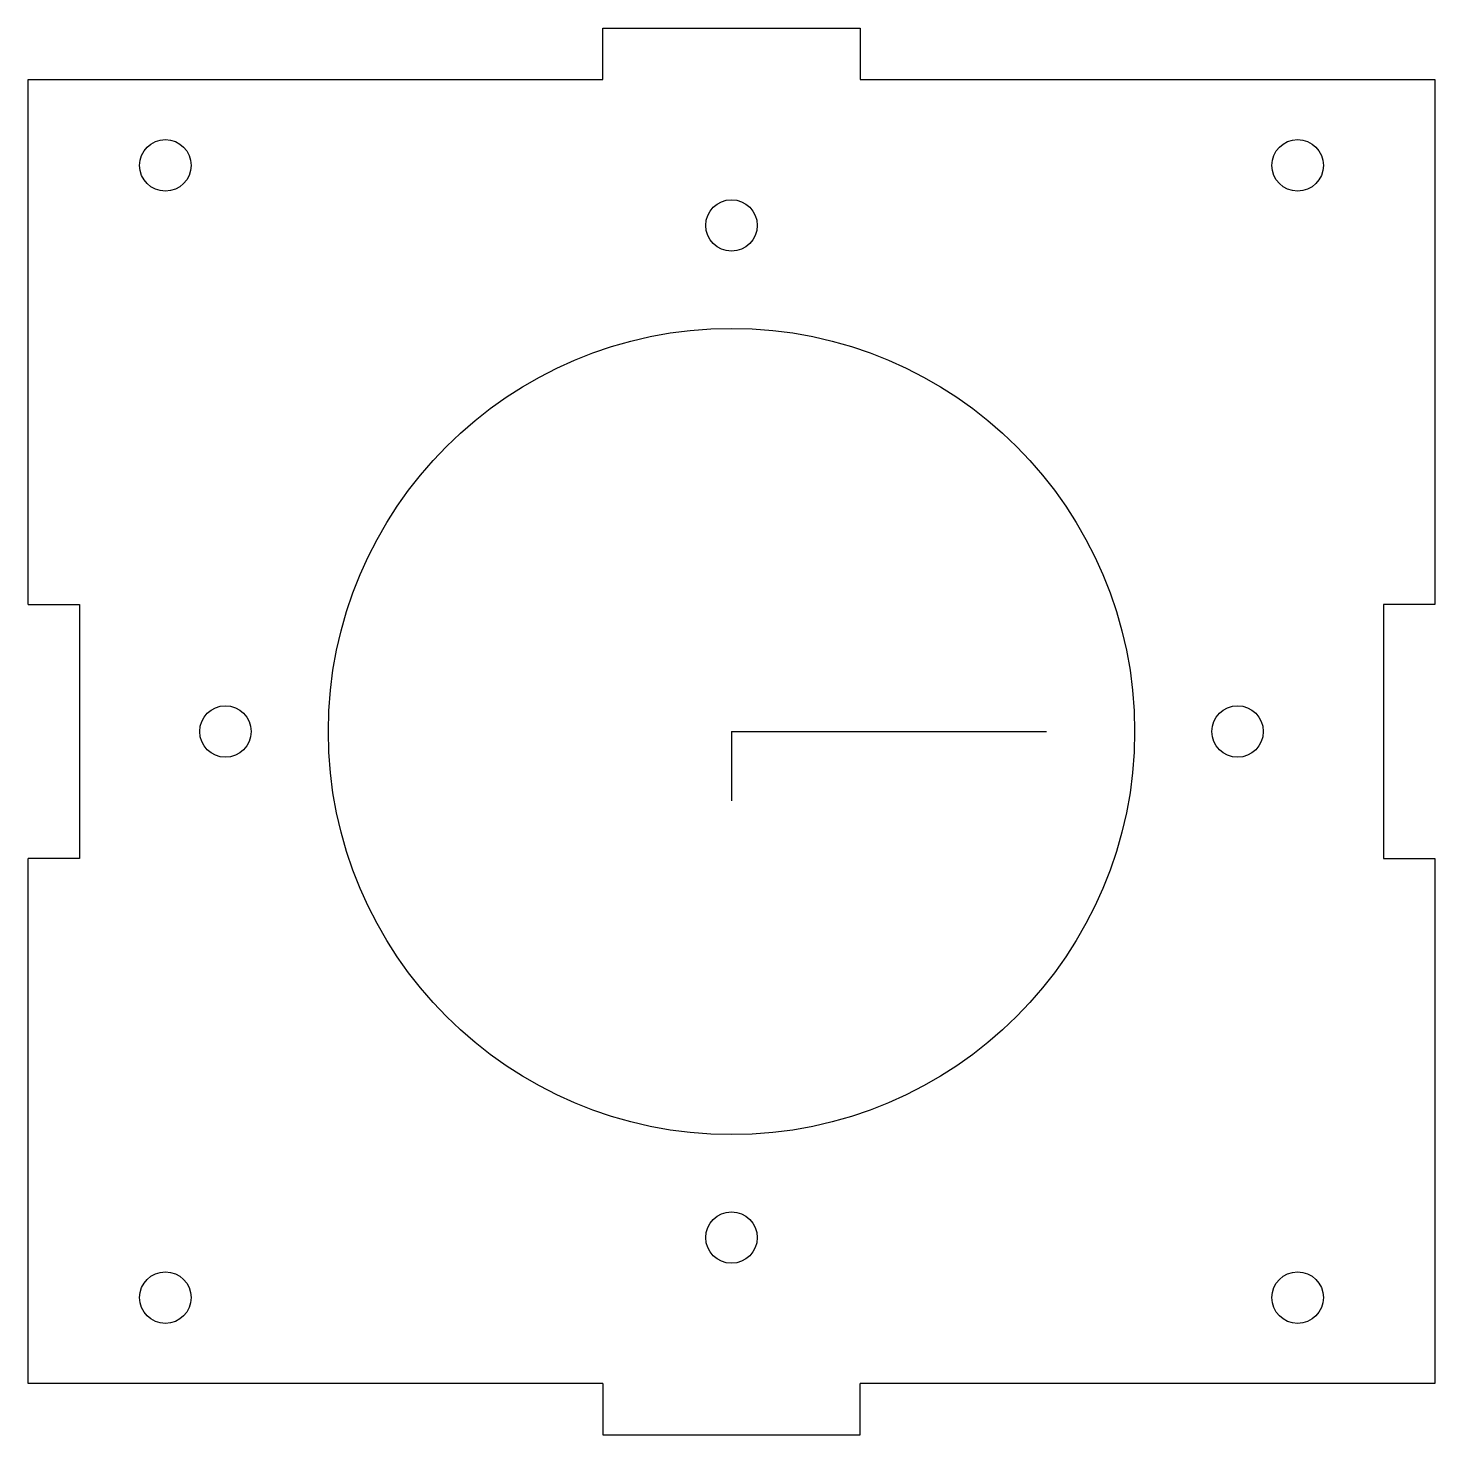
# Model space of a CAD drawing. Header units: millimetres. Extents: x -82 to 0, y -3 to 79.
import ezdxf

# ---------------------------------------------------------------- set-up
doc = ezdxf.new("R2010")
doc.units = ezdxf.units.MM
doc.layers.get('0').update_dxf_attribs({"linetype": 'CONTINUOUS'})

msp = doc.modelspace()

# ---------------------------------------------------------------- linework, layer by layer
for p, q in [((-48.5, 76), (-48.5, 79)), ((-48.5, 79), (-33.5, 79)), ((-33.5, 79), (-33.5, 76)), ((-82, 45.4), (-82, 76)), ((-82, 76), (-48.5, 76)), ((-33.5, 76), (0, 76)), ((0, 76), (0, 45.4)), ((-82, 45.4), (-79, 45.4)), ((-79, 45.4), (-79, 30.6)), ((0, 45.4), (-3, 45.4)), ((-3, 45.4), (-3, 30.6)), ((-41, 38), (-41, 33.963)), ((-41, 38), (-22.629, 38)), ((-79, 30.6), (-82, 30.6)), ((-82, 0), (-82, 30.6)), ((-3, 30.6), (0, 30.6)), ((0, 30.6), (0, 0)), ((-48.5, 0), (-82, 0)), ((-48.5, 0), (-48.5, -3)), ((-33.5, -3), (-33.5, 0)), ((0, 0), (-33.5, 0)), ((-48.5, -3), (-33.5, -3))]:
    msp.add_line(p, q)
for centre, radius in [((-74, 71), 1.5), ((-8, 71), 1.5), ((-41, 67.5), 1.5), ((-41, 38), 23.5), ((-70.5, 38), 1.5), ((-11.5, 38), 1.5), ((-41, 8.5), 1.5), ((-74, 5), 1.5), ((-8, 5), 1.5)]:
    msp.add_circle(centre, radius)

doc.saveas('drawing.dxf')
